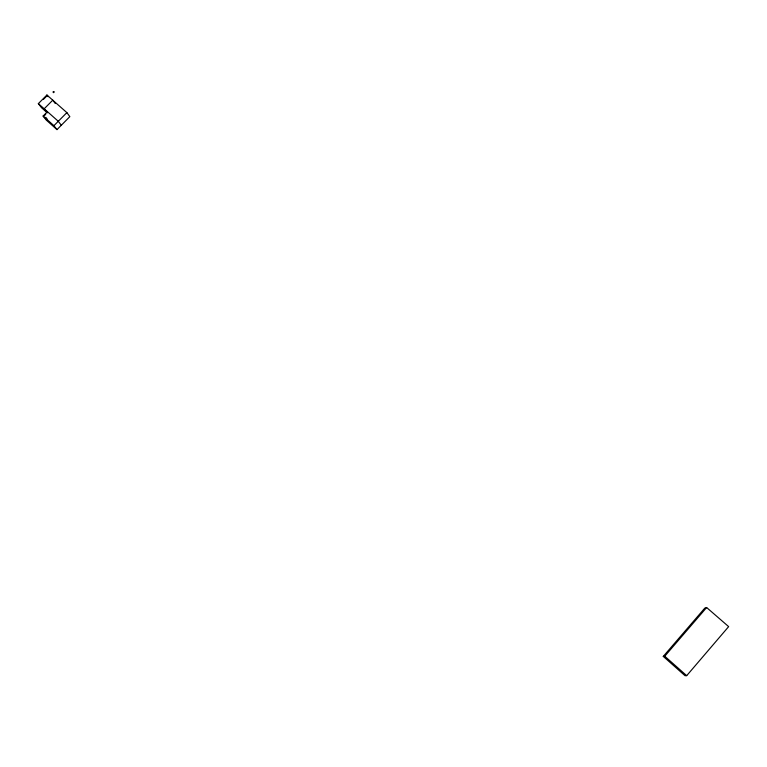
<?xml version="1.0" encoding="UTF-8"?>
<svg xmlns="http://www.w3.org/2000/svg" width="767" height="767" viewBox="0 0 767 767"><rect width="100%" height="100%" fill="white"/><g stroke="black" fill="none" stroke-linecap="round" stroke-linejoin="round"><path stroke-width="1.15" d="M686.695 675.669L728.65 626.62L706.628 607.522L704.815 608.106L663.273 656.408L685.027 675.698L686.695 675.669L664.759 656.226L663.273 656.408M664.759 656.226L706.628 607.522M66.873 112.624L69.835 116.642L56.988 129.613L53.93 125.673L66.873 112.624L46.921 95.012L38.35 103.622L41.495 107.687L47.295 112.835L44.189 108.789L38.35 103.622M56.988 129.613L46.231 120.035L43.105 116.047L47.449 111.685L58.282 121.291L61.302 125.251M44.438 115.587L45.723 114.302M43.489 99.326L46.94 95.856M53.748 92.606C55.473 90.669 51.523 91.743 53.613 92.615M47.449 111.685L44.189 108.789L52.77 100.17L55.205 103.449M43.105 116.047L53.93 125.673M45.799 117.341L47.171 119.096M46.921 95.012L48.148 96.661"/></g></svg>
